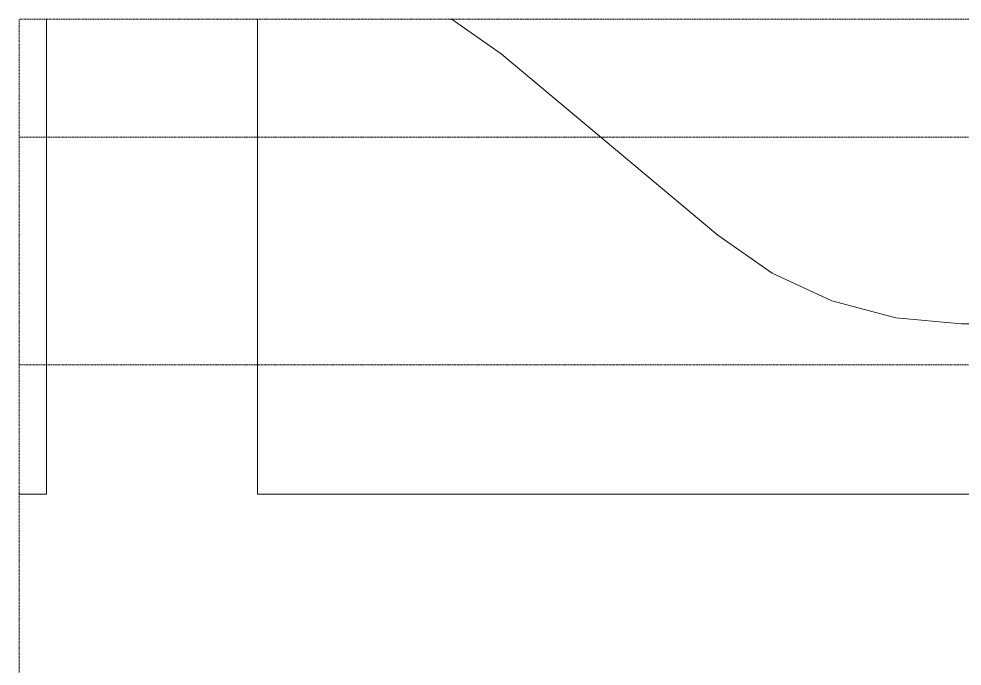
# Model space of a CAD drawing. Header units: inches. Extents: x -4254 to -1719, y 9514 to 12654.
# Drawn here: x -4072.1 to -3803.7, y 12277.6 to 12461.8 of the extents above; entities that cross this region are included whole.
import ezdxf

# ---------------------------------------------------------------- set-up
doc = ezdxf.new("R2010")
doc.units = ezdxf.units.IN
doc.header["$MEASUREMENT"] = 0
doc.linetypes.add('Aligning Line 1_8_', pattern=[0.25, 0.125, -0.125])
for name, color, linetype, lineweight in [('0-1', 7, 'Continuous', 5), ('C-TOPO', 7, 'Continuous', 9), ('G-ANNO-SYMB-1', 147, 'Aligning Line 1_8_', 9)]:
    doc.layers.add(name, color=color, linetype=linetype, lineweight=lineweight)

# ---------------------------------------------------------------- blocks, each defined once
blk = doc.blocks.new('CTR  - Topography_rvt-1-FLOOR PLAN - ROOF')
at = {"layer": 'C-TOPO'}
for p, q in [((-4064.23, 12461.8), (-4064.23, 12381.45)), ((-4064.23, 12461.8), (-4064.23, 12381.45)), ((-4004.23, 12461.8), (-4004.23, 12326.59)), ((-4004.23, 12326.59), (-4004.23, 12461.8)), ((-3934.92, 12451.89), (-3949.1, 12461.8)), ((-3949.1, 12461.8), (-3934.92, 12451.89)), ((-3914.54, 12434.84), (-3934.92, 12451.89)), ((-3934.92, 12451.89), (-3914.54, 12434.84)), ((-3873.22, 12400.25), (-3914.54, 12434.84)), ((-3914.54, 12434.84), (-3873.22, 12400.25)), ((-3857.81, 12389.49), (-3873.22, 12400.25)), ((-3873.22, 12400.25), (-3857.81, 12389.49)), ((-3840.77, 12381.56), (-3857.81, 12389.49)), ((-3857.81, 12389.49), (-3840.77, 12381.56)), ((-4064.23, 12326.59), (-4064.23, 12381.45)), ((-4064.23, 12381.45), (-4064.23, 12326.59)), ((-3822.62, 12376.7), (-3840.77, 12381.56)), ((-3840.77, 12381.56), (-3822.62, 12376.7)), ((-3803.9, 12375.07), (-3822.62, 12376.7)), ((-3803.9, 12375.07), (-3822.62, 12376.7)), ((-3803.9, 12375.07), (-3770.94, 12375.07)), ((-3803.9, 12375.07), (-3770.94, 12375.07)), ((-4072.07, 12326.59), (-4064.23, 12326.59)), ((-4064.23, 12326.59), (-4072.07, 12326.59)), ((-4004.23, 12326.59), (-3986.05, 12326.59)), ((-3986.05, 12326.59), (-4004.23, 12326.59)), ((-3986.05, 12326.59), (-3968.35, 12326.59)), ((-3968.35, 12326.59), (-3986.05, 12326.59)), ((-3968.35, 12326.59), (-3728.25, 12326.59)), ((-3728.25, 12326.59), (-3968.35, 12326.59))]:
    blk.add_line(p, q, dxfattribs=at)
blk = doc.blocks.new('CTR - 1st Phase - Common Walls_rvt-1-FLOOR PLAN - ROOF')
at = {"layer": 'G-ANNO-SYMB-1'}
for p, q in [((-4071.96, 9706.24), (-4071.96, 12461.73)), ((-1910.96, 12461.73), (-4071.96, 12461.73)), ((-1910.9, 12428.12), (-4072.07, 12428.12)), ((-1910.9, 12363.34), (-4072.07, 12363.34))]:
    blk.add_line(p, q, dxfattribs=at)
blk = doc.blocks.new('CTR - 1st Phase -Stairs _ Elevators_rvt-1-FLOOR PLAN - ROOF')
at = {"layer": 'G-ANNO-SYMB-1'}
for p in [(-4071.96, 9706.24), (-1910.96, 12461.73)]:
    blk.add_line(p, (-4071.96, 12461.73), dxfattribs=at)

msp = doc.modelspace()

# ---------------------------------------------------------------- block references
at = {"layer": '0-1'}
for name in ['CTR  - Topography_rvt-1-FLOOR PLAN - ROOF', 'CTR - 1st Phase - Common Walls_rvt-1-FLOOR PLAN - ROOF', 'CTR - 1st Phase -Stairs _ Elevators_rvt-1-FLOOR PLAN - ROOF']:
    msp.add_blockref(name, (0, 0), dxfattribs=at)

doc.saveas('drawing.dxf')
